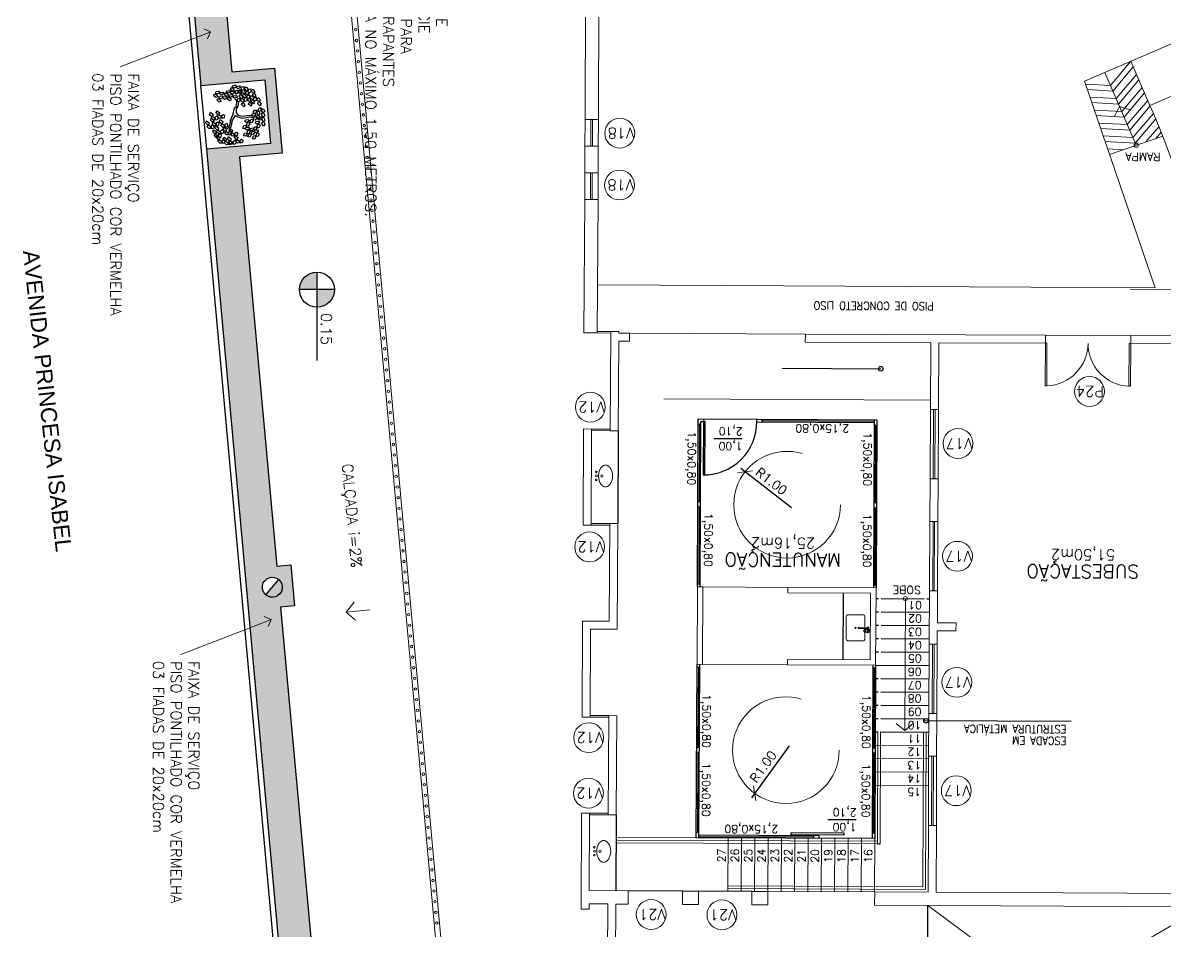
# Model space of a CAD drawing. Extents: x -1057 to 3416, y -340 to 4111.
# Drawn here: x 377.42 to 398.83, y 154.97 to 171.99 of the extents above; entities that cross this region are included whole.
import ezdxf
from ezdxf.enums import TextEntityAlignment as Align

# ---------------------------------------------------------------- set-up
doc = ezdxf.new("R2010")
doc.units = 0
doc.header["$LTSCALE"] = 50
for name, pattern in [('CONTINU', [0]), ('DASHDOT', [1, 0.5, -0.25, 0, -0.25]), ('DGN Style 1', [0.003115, 5.18318e-06, -0.00311]), ('HIDDEN', [9.525, 6.35, -3.175])]:
    doc.linetypes.add(name, pattern=pattern)
doc.layers.add('0.1', color=8, linetype='Continuous', lineweight=13)
doc.layers.add('Margem A3', color=8, linetype='DGN Style 1', lineweight=0)
for name, color, linetype in [('HAC', 1, 'Continuous'), ('medir projeto', 6, 'Continuous'), ('OK', 96, 'Continuous'), ('Poste de cimento', 7, 'Continuous')]:
    doc.layers.add(name, color=color, linetype=linetype)
doc.styles.add('60x100', font='romans.shx', dxfattribs={"height": 0.2})
doc.styles.add('80X50', font='romans.shx')
doc.styles.add('ROBERTO', font='swissek.ttf')
doc.styles.add('ROMANS', font='romans')
doc.styles.get("Standard").update_dxf_attribs({"font": 'romans.shx'})
doc.dimstyles.new('Fares Eng - 50', dxfattribs={"dimscale": 2, "dimtxt": 0.085, "dimasz": 0.1, "dimexe": 0.05, "dimexo": 0.05, "dimgap": 0.04, "dimtad": 1, "dimzin": 4, "dimdsep": 46, "dimtxsty": 'ROMANS', "dimblk1": 'OBLIQUE', "dimblk2": 'OBLIQUE', "dimsah": 1, "dimcen": 0.05, "dimdle": 0.05, "dimclrd": 7, "dimclre": 7, "dimclrt": 7, "dimaunit": 1, "dimadec": 0, "dimazin": 0, "dimtfac": 1, "dimtix": 1, "dimtmove": 2, "dimatfit": 0, "dimldrblk": 'OPEN90', "dimfxl": 1, "dimtolj": 1, "dimtzin": 0, "dimarcsym": 0})

# ---------------------------------------------------------------- blocks, each defined once
blk = doc.blocks.new('ÁREA')
for p in [(0.00005, 0.00376), (0, 0)]:
    blk.add_attdef('COMPARTIMENTO', text='', height=0.0025).set_placement(p, align=Align.CENTER)
at = {"color": 1}
for p in [(-0.00005, -0.00376), (-0.0001, -0.00752)]:
    blk.add_attdef('ÁREA', text='', height=0.002, dxfattribs=at).set_placement(p, align=Align.CENTER)
blk = doc.blocks.new('PIA')
for p, q in [((0, 0.245), (0.044, 0.245)), ((0.01, 0.23), (0.01, 0.06)), ((0.01, 0.215), (0.031, 0.215)), ((0.03, 0.175), (0.01, 0.175))]:
    blk.add_line(p, q)
blk.add_lwpolyline([(-0.01, 0.23), (-0.01, 0.06)])
for points in [[(0.08, 0.173), (0.08, 0.21, 0.133256), (0.078, 0.217, 0.106756), (0.073, 0.223, 0.082828), (0.065, 0.227, 0.071352), (0.055, 0.228, 0.071352), (0.045, 0.227, 0.082828), (0.037, 0.223, 0.106756), (0.032, 0.217, 0.133256), (0.03, 0.21), (0.03, 0.173)], [(-0.01, 0.175), (-0.205, 0.175, 0.414214), (-0.245, 0.135), (-0.245, -0.135, 0.414214), (-0.205, -0.175), (0.205, -0.175, 0.414214), (0.245, -0.135), (0.245, 0.135, 0.414214), (0.205, 0.175), (0.08, 0.175)]]:
    blk.add_lwpolyline(points, format="xyb")
at = {"color": 8}
for points in [[(0.046, 0.245, 0.263265), (0.037, 0.23), (0.037, 0.223)], [(0.073, 0.223), (0.073, 0.23, 0.546464), (0.048, 0.246, 0.546464)]]:
    blk.add_lwpolyline(points, format="xyb", dxfattribs=at)
blk.add_lwpolyline([(0.03, 0.173, 0.133256), (0.032, 0.166, 0.106756), (0.037, 0.16, 0.082828), (0.045, 0.157, 0.071352), (0.055, 0.155, 0.071352), (0.065, 0.157, 0.082828), (0.073, 0.16, 0.106756), (0.078, 0.166, 0.133256), (0.08, 0.173, 0.133256), (0.078, 0.179, 0.106756), (0.073, 0.185, 0.082828), (0.065, 0.189, 0.071352), (0.055, 0.19, 0.071352), (0.045, 0.189, 0.082828), (0.037, 0.185, 0.106756), (0.032, 0.179, 0.133256)], format="xyb", close=True)
blk.add_lwpolyline([(0.062, 0.165, 0.133256), (0.062, 0.167, 0.106756), (0.06, 0.169, 0.082828), (0.058, 0.17, 0.071352), (0.055, 0.171, 0.071352), (0.052, 0.17, 0.082828), (0.05, 0.169, 0.106756), (0.048, 0.167, 0.133256), (0.047, 0.165, 0.133256), (0.048, 0.163, 0.106756), (0.05, 0.162, 0.082828), (0.052, 0.16, 0.071352), (0.055, 0.16, 0.071352), (0.058, 0.16, 0.082828), (0.06, 0.162, 0.106756), (0.062, 0.163, 0.133256)], format="xyb", close=True, dxfattribs=at)
blk.add_circle((0, 0), 0.01)
for centre, radius, start, end in [((0, 0.23), 0.015, 311.8103, 228.1897), ((0, 0.23), 0.01, 0.0002, 180.0002), ((0.044, 0.255), 0.01, 270, 294.62), ((0, 0.06), 0.01, 180.0001, 0.0001)]:
    blk.add_arc(centre, radius, start, end)
for centre, radius, start, end in [((0.055, 0.23), 0.035, 315.5847, 154.6231), ((0.055, 0.23), 0.035, 205.3769, 224.4153), ((0, 0.06), 0.0125, 143.1301, 36.8699)]:
    blk.add_arc(centre, radius, start, end, dxfattribs=at)
blk = doc.blocks.new('_OBLIQUE')
at = {"color": 0, "linetype": 'ByBlock'}
blk.add_line((-0.5, -0.5), (0.5, 0.5), dxfattribs=at)
blk = doc.blocks.new('*D36')
at = {"layer": '0.1', "color": 7, "linetype": 'CONTINU', "lineweight": -2, "transparency": 16777216}
blk.add_line((391.779, 158.441), (391.077, 157.467), dxfattribs=at)
at = {"layer": 'DEFPOINTS', "color": 0, "linetype": 'CONTINU', "lineweight": -2, "transparency": 16777216}
for p in [(391.72, 158.359), (391.135, 157.548)]:
    blk.add_point(p, dxfattribs=at)
at = {"layer": '0.1', "color": 7, "linetype": 'CONTINU', "lineweight": -2, "transparency": 16777216, "xscale": 0.2, "yscale": 0.2, "zscale": 0.2, "rotation": 234.2007262047552}
blk.add_blockref('_OBLIQUE', (391.135, 157.548), dxfattribs=at)
at = {"layer": '0.1', "color": 7, "linetype": 'CONTINU', "lineweight": -2, "transparency": 16777216, "insert": (391.294, 158.05), "char_height": 0.17, "attachment_point": 5, "rotation": 54.2007, "style": 'ROMANS'}
blk.add_mtext('\\A1;R1.00', dxfattribs=at)
blk = doc.blocks.new('_Open90')
at = {"color": 0, "linetype": 'ByBlock', "lineweight": -2}
for p, q in [((0, 0), (-1, 0)), ((-0.5, 0.5), (0, 0)), ((0, 0), (-0.5, -0.5))]:
    blk.add_line(p, q, dxfattribs=at)
blk = doc.blocks.new('*D37')
at = {"layer": '0.1', "color": 7, "linetype": 'CONTINU', "lineweight": -2, "transparency": 16777216}
blk.add_line((391.822, 162.898), (390.875, 163.635), dxfattribs=at)
at = {"layer": 'DEFPOINTS', "color": 0, "linetype": 'CONTINU', "lineweight": -2, "transparency": 16777216}
for p in [(390.954, 163.573), (391.743, 162.959)]:
    blk.add_point(p, dxfattribs=at)
at = {"layer": '0.1', "color": 7, "linetype": 'CONTINU', "lineweight": -2, "transparency": 16777216, "xscale": 0.2, "yscale": 0.2, "zscale": 0.2, "rotation": 142.1207779797797}
blk.add_blockref('_OBLIQUE', (390.954, 163.573), dxfattribs=at)
at = {"layer": '0.1', "color": 7, "linetype": 'CONTINU', "lineweight": -2, "transparency": 16777216, "insert": (391.45, 163.397), "char_height": 0.17, "attachment_point": 5, "rotation": 322.1208, "style": 'ROMANS'}
blk.add_mtext('\\A1;R1.00', dxfattribs=at)
blk = doc.blocks.new('A$C550ee5b3')
at = {"layer": 'Poste de cimento'}
h = blk.add_hatch(color=256, dxfattribs=at)
h.dxf.hatch_style = 1
h.paths.add_polyline_path([(0.043, 0.309), (0.017, 0.267), (0.002, 0.22), (0, 0.172), (0.009, 0.124), (0.031, 0.081), (0.063, 0.043), (0.106, 0.017), (0.152, 0.002), (0.201, 0), (0.248, 0.009), (0.292, 0.031), (0.329, 0.063)])
for p, q in [((0, 0.172), (0.002, 0.22)), ((0.002, 0.22), (0.017, 0.267)), ((0.017, 0.267), (0.043, 0.309)), ((0.043, 0.309), (0.081, 0.341)), ((0.043, 0.309), (0.329, 0.063)), ((0.081, 0.341), (0.124, 0.363)), ((0.124, 0.363), (0.172, 0.372)), ((0.172, 0.372), (0.22, 0.371)), ((0.22, 0.371), (0.267, 0.356)), ((0.267, 0.356), (0.309, 0.329)), ((0.309, 0.329), (0.341, 0.292)), ((0.341, 0.292), (0.363, 0.248)), ((0.363, 0.248), (0.372, 0.201)), ((0.009, 0.124), (0, 0.172)), ((0.031, 0.081), (0.009, 0.124)), ((0.063, 0.043), (0.031, 0.081)), ((0.106, 0.017), (0.063, 0.043)), ((0.152, 0.002), (0.106, 0.017)), ((0.201, 0), (0.152, 0.002)), ((0.248, 0.009), (0.201, 0)), ((0.292, 0.031), (0.248, 0.009)), ((0.329, 0.063), (0.292, 0.031)), ((0.356, 0.106), (0.329, 0.063)), ((0.371, 0.152), (0.356, 0.106)), ((0.372, 0.201), (0.371, 0.152))]:
    blk.add_line(p, q, dxfattribs=at)
blk = doc.blocks.new('L', base_point=(1.368, 0.591))
at = {"color": 3, "lineweight": -2}
for p, q in [((1.275, 0.567), (1.306, 0.592)), ((1.288, 0.517), (1.275, 0.567)), ((1.281, 0.65), (1.312, 0.675)), ((1.294, 0.6), (1.281, 0.65)), ((1.317, 0.508), (1.288, 0.517)), ((1.322, 0.591), (1.294, 0.6)), ((1.306, 0.592), (1.336, 0.538)), ((1.312, 0.675), (1.342, 0.621)), ((1.336, 0.538), (1.317, 0.508)), ((1.342, 0.621), (1.322, 0.591)), ((1.337, 0.489), (1.356, 0.548)), ((1.376, 0.484), (1.337, 0.489)), ((1.356, 0.548), (1.391, 0.554)), ((1.404, 0.527), (1.376, 0.484)), ((1.391, 0.554), (1.404, 0.527))]:
    blk.add_line(p, q, dxfattribs=at)
blk = doc.blocks.new('Árvore-13')
at = {"color": 3}
for p, q in [((0.484, 0.659), (0.572, 0.715)), ((0.572, 0.715), (0.607, 0.819)), ((0.633, 0.668), (0.782, 0.715)), ((-0.795, 0.302), (-0.961, 0.415)), ((-0.795, 0.406), (-0.953, 0.499)), ((-0.357, 0.349), (-0.795, 0.406)), ((-0.366, 0.227), (-0.795, 0.302)), ((-0.129, 0.105), (-0.366, 0.227)), ((-0.068, 0.19), (-0.357, 0.349)), ((-0.068, -0.036), (-0.129, 0.105)), ((0.029, 0.068), (-0.068, 0.19)), ((0.029, 0.068), (0.318, 0.331)), ((0.116, -0.055), (0.283, 0.133)), ((0.283, 0.133), (0.423, 0.284)), ((0.318, 0.331), (0.405, 0.537)), ((0.405, 0.537), (0.484, 0.659)), ((0.423, 0.284), (0.502, 0.509)), ((0.502, 0.509), (0.633, 0.668)), ((-0.296, -0.392), (-0.418, -0.693)), ((-0.199, -0.449), (-0.313, -0.74)), ((-0.147, -0.299), (-0.296, -0.392)), ((-0.05, -0.383), (-0.199, -0.449)), ((-0.068, -0.036), (-0.147, -0.299)), ((0.116, -0.055), (-0.05, -0.383)), ((-0.313, -0.74), (-0.243, -0.89))]:
    blk.add_line(p, q, dxfattribs=at)
at = {"color": 3, "xscale": 3.048, "yscale": 3.048, "zscale": 3.048}
for p, rotation in [((-0.716, 1.448), 295.0165150851705), ((-0.488, 1.26), 295.0165150851705), ((-0.252, 1.138), 295.0165150851705), ((0.169, 1.448), 190.1248425347958), ((0.581, 1.401), 190.1248425347958), ((0.852, 1.344), 190.1248425347958), ((1.211, 1.147), 190.1248425347958), ((-1.303, 0.884), 347.8021081598379), ((-1.128, 0.415), 347.8021081598379), ((-0.926, 0.959), 295.0165150851705), ((-0.848, 0.462), 295.0165150851705), ((-0.348, 0.687), 295.0165150851705), ((0.353, 0.95), 190.1248425347958), ((0.677, 0.781), 190.1248425347958), ((1.124, 0.565), 190.1248425347958), ((1.317, 0.753), 190.1248425347958), ((-1.443, 0.368), 347.8021081598379), ((0.765, 0.274), 190.1248425347958), ((0.8, -0.299), 190.1248425347958), ((1.203, -0.317), 190.1248425347958), ((1.246, 0.039), 190.1248425347958), ((1.579, 0.114), 190.1248425347958), ((-0.453, -1.397), 66.16076666471405), ((-0.103, -0.899), 66.16076666471405), ((-0.015, -1.19), 66.16076666471405), ((0.502, -1.003), 66.16076666471405), ((0.616, -1.322), 66.16076666471405)]:
    blk.add_blockref('L', p, dxfattribs=dict(at, rotation=rotation))
for p in [(-1.391, -0.308), (-1.233, -0.881), (-1.049, -0.533), (-0.848, -0.449), (-0.445, -0.543), (-0.874, -1.134), (-0.672, -1.021), (-0.453, -1.04)]:
    blk.add_blockref('L', p, dxfattribs=at)

msp = doc.modelspace()

# ---------------------------------------------------------------- hatches: boundary and pattern name
at = {"layer": '0.1', "linetype": 'CONTINU', "lineweight": -2}
h = msp.add_hatch(color=7, dxfattribs=at)
h.dxf.hatch_style = 1
h.paths.add_polyline_path([(382.928, 166.661, 0.414214), (383.257, 166.99), (382.928, 166.99)])
h.paths.add_polyline_path([(382.928, 166.99), (382.928, 167.318, 0.414214), (382.599, 166.99)])
at = {"layer": 'HAC'}
h = msp.add_hatch(dxfattribs=at)
h.set_pattern_fill('HEX', color=256, scale=0.01, angle=90.06446, style=0)
h.paths.add_polyline_path([(380.655, 178.538), (381.452, 178.611), (381.307, 180.204), (380.51, 180.132), (380.345, 181.946), (379.762, 181.728), (379.931, 179.878), (380.512, 179.931), (380.524, 179.959), (380.573, 179.965), (380.59, 179.938), (380.6, 179.939), (380.602, 179.943), (380.651, 179.95), (380.654, 179.944), (381.126, 179.987), (381.235, 178.792), (380.04, 178.683), (380.54, 173.19), (380.668, 173.204), (380.667, 173.225), (380.677, 173.273), (380.699, 173.317), (380.733, 173.353), (380.775, 173.38), (380.821, 173.393), (380.869, 173.396), (380.917, 173.386), (380.962, 173.364), (380.998, 173.33), (381.024, 173.288), (381.038, 173.242), (381.041, 173.194), (381.03, 173.146), (381.008, 173.101), (380.974, 173.065), (380.933, 173.039), (380.886, 173.025), (380.838, 173.022), (380.79, 173.033), (380.746, 173.055), (380.71, 173.089), (380.671, 173.149), (380.544, 173.14), (380.593, 172.598), (380.756, 170.816), (381.951, 170.924), (382.06, 169.729), (382.078, 169.53), (382.277, 169.548), (382.132, 171.142), (381.335, 171.069), (381.173, 172.85), (381.372, 172.868), (381.302, 173.638), (381.103, 173.62)])
h = msp.add_hatch(dxfattribs=at)
h.set_pattern_fill('HEX', color=256, scale=0.01, angle=90.06446, style=0)
h.paths.add_polyline_path([(381.48, 169.476), (382.078, 169.53), (382.06, 169.729), (380.864, 169.621), (381.662, 160.857), (382.245, 154.453), (383.44, 154.562), (383.549, 153.367), (382.354, 153.258), (382.601, 150.536), (383.076, 147.013), (383.39, 147.059), (383.388, 147.08), (383.396, 147.128), (383.417, 147.174), (383.449, 147.211), (383.49, 147.239), (383.536, 147.254), (383.584, 147.259), (383.632, 147.251), (383.651, 147.242), (383.198, 150.604), (382.969, 153.113), (383.766, 153.186), (383.621, 154.779), (382.824, 154.707), (382.248, 161.038), (382.509, 161.062), (382.439, 161.832), (382.178, 161.809)])
h.paths.add_polyline_path([(382.078, 161.599), (382.126, 161.597), (382.173, 161.582), (382.215, 161.556), (382.247, 161.518), (382.269, 161.474), (382.278, 161.427), (382.277, 161.379), (382.262, 161.332), (382.235, 161.29), (382.198, 161.257), (382.154, 161.235), (382.107, 161.226), (382.058, 161.228), (382.012, 161.243), (381.969, 161.269), (381.937, 161.307), (381.915, 161.35), (381.906, 161.398), (381.907, 161.446), (381.923, 161.493), (381.949, 161.535), (381.986, 161.567), (382.03, 161.59)], flags=16)

# ---------------------------------------------------------------- linework, layer by layer
at = {"layer": '0.1', "color": 8}
for p, q in [((381.614, 193.701), (386.056, 144.904)), ((381.717, 193.679), (386.154, 144.935)), ((401.108, 172.528), (397.319, 170.894)), ((398.644, 167.025), (397.319, 170.894)), ((397.973, 170.423), (397.882, 170.237)), ((398.287, 169.696), (397.973, 170.423)), ((397.973, 170.423), (398.171, 170.361)), ((387.953, 169.678), (387.955, 170.178)), ((388.063, 169.678), (388.065, 170.178)), ((388.095, 170.177), (388.093, 169.677)), ((388.205, 170.177), (388.203, 169.677)), ((387.948, 168.678), (387.95, 169.178)), ((388.058, 168.678), (388.06, 169.178)), ((388.09, 169.177), (388.088, 168.677)), ((388.2, 169.177), (388.198, 168.677)), ((398.644, 167.025), (388.19, 167.077)), ((388.185, 166.207), (388.435, 166.206)), ((388.435, 166.176), (388.185, 166.177)), ((392.085, 166.158), (388.785, 166.174)), ((396.585, 166.136), (398.185, 166.128)), ((394.428, 164.746), (394.422, 163.446)), ((394.488, 164.746), (394.482, 163.446)), ((394.512, 163.446), (394.518, 164.746)), ((394.572, 163.445), (394.578, 164.745)), ((388.076, 164.377), (388.426, 164.376)), ((388.426, 164.346), (388.076, 164.347)), ((388.068, 162.608), (388.418, 162.606)), ((388.418, 162.576), (388.068, 162.578)), ((394.418, 162.646), (394.412, 161.346)), ((394.478, 162.646), (394.472, 161.346)), ((394.502, 161.346), (394.508, 162.646)), ((394.562, 161.345), (394.568, 162.645)), ((393.959, 161.198), (393.947, 158.725)), ((394.407, 160.346), (394.4, 159.046)), ((394.467, 160.346), (394.46, 159.046)), ((394.49, 159.046), (394.497, 160.346)), ((394.55, 159.046), (394.557, 160.345)), ((388.05, 159.008), (388.4, 159.006)), ((388.4, 158.976), (388.05, 158.978)), ((393.947, 158.725), (393.79, 158.86)), ((393.947, 158.725), (394.105, 158.859)), ((394.396, 158.246), (394.39, 156.946)), ((394.456, 158.246), (394.45, 156.946)), ((394.48, 156.946), (394.486, 158.246)), ((394.54, 156.946), (394.546, 158.246)), ((387.891, 157.178), (388.391, 157.176)), ((388.391, 157.146), (388.041, 157.148)), ((391.384, 155.711), (393.384, 155.701))]:
    msp.add_line(p, q, dxfattribs=at)
at = {"layer": '0.1', "color": 7}
for p, q in [((387.972, 173.678), (387.955, 170.178)), ((388.216, 172.427), (388.205, 170.177)), ((399.968, 171.056), (398.544, 170.442)), ((387.955, 170.178), (388.205, 170.177)), ((387.953, 169.678), (387.95, 169.178)), ((387.953, 169.678), (388.203, 169.677)), ((388.203, 169.677), (388.2, 169.177)), ((387.95, 169.178), (388.2, 169.177)), ((387.948, 168.678), (387.935, 166.178)), ((387.948, 168.678), (388.198, 168.677)), ((388.198, 168.677), (388.185, 166.177)), ((387.935, 166.178), (388.185, 166.177)), ((388.435, 166.206), (388.426, 164.346)), ((388.435, 166.206), (388.585, 166.205)), ((388.585, 166.205), (388.585, 166.175)), ((388.585, 166.175), (388.785, 166.174)), ((388.785, 166.024), (388.785, 166.174)), ((388.585, 166.025), (388.576, 164.345)), ((388.585, 166.025), (388.785, 166.024)), ((392.085, 166.158), (392.084, 166.008)), ((392.084, 166.008), (394.434, 165.996)), ((392.085, 166.158), (396.585, 166.136)), ((394.428, 164.746), (394.434, 165.996)), ((394.578, 164.745), (394.584, 165.995)), ((394.584, 165.995), (396.584, 165.986)), ((396.584, 165.986), (396.585, 166.136)), ((398.184, 165.978), (398.185, 166.128)), ((398.184, 165.978), (399.584, 165.971)), ((398.185, 166.128), (399.585, 166.121)), ((394.428, 164.746), (394.578, 164.745)), ((387.926, 164.378), (387.918, 162.578)), ((387.926, 164.378), (388.076, 164.377)), ((388.076, 164.377), (388.068, 162.578)), ((388.426, 164.346), (388.576, 164.345)), ((394.418, 162.646), (394.422, 163.446)), ((394.422, 163.446), (394.572, 163.445)), ((394.568, 162.645), (394.572, 163.445)), ((387.918, 162.578), (388.068, 162.578)), ((388.418, 162.606), (388.409, 160.776)), ((388.418, 162.606), (388.568, 162.605)), ((388.568, 162.605), (388.558, 160.625)), ((394.568, 162.645), (394.418, 162.646)), ((390.055, 159.968), (390.062, 161.418)), ((390.162, 161.417), (390.062, 161.418)), ((390.155, 159.967), (390.162, 161.417)), ((391.759, 161.409), (391.758, 161.309)), ((391.758, 161.309), (393.308, 161.302)), ((391.759, 161.409), (393.409, 161.401)), ((393.308, 161.302), (393.302, 160.052)), ((393.409, 161.401), (393.401, 159.951)), ((394.407, 160.346), (394.412, 161.346)), ((394.412, 161.346), (394.562, 161.345)), ((394.559, 160.745), (394.562, 161.345)), ((383.474, 160.947), (383.624, 161.13)), ((383.923, 160.988), (383.474, 160.947)), ((383.474, 160.947), (383.654, 160.795)), ((387.909, 160.778), (387.9, 158.978)), ((387.909, 160.778), (388.409, 160.776)), ((388.058, 160.628), (388.05, 158.978)), ((388.058, 160.628), (388.558, 160.625)), ((394.559, 160.745), (394.909, 160.744)), ((394.909, 160.744), (394.908, 160.594)), ((394.557, 160.345), (394.558, 160.595)), ((394.558, 160.595), (394.908, 160.594)), ((394.557, 160.345), (394.407, 160.346)), ((390.155, 159.967), (390.055, 159.968)), ((391.752, 160.059), (391.751, 159.959)), ((391.751, 159.959), (393.401, 159.951)), ((391.752, 160.059), (393.302, 160.052)), ((387.9, 158.978), (388.05, 158.978)), ((388.4, 159.006), (388.391, 157.146)), ((388.4, 159.006), (388.55, 159.005)), ((388.55, 159.005), (388.541, 157.145)), ((394.396, 158.246), (394.4, 159.046)), ((394.4, 159.046), (394.55, 159.046)), ((394.546, 158.246), (394.55, 159.046)), ((394.546, 158.246), (394.396, 158.246)), ((387.891, 157.178), (387.882, 155.378)), ((388.041, 157.178), (388.034, 155.728)), ((388.391, 157.146), (388.541, 157.145)), ((394.384, 155.696), (394.39, 156.946)), ((394.39, 156.946), (394.54, 156.946)), ((394.534, 155.696), (394.54, 156.946)), ((388.761, 155.724), (388.034, 155.728)), ((388.76, 155.474), (388.761, 155.724)), ((391.082, 155.463), (391.084, 155.713)), ((391.084, 155.713), (391.384, 155.711)), ((391.382, 155.461), (391.384, 155.711)), ((393.384, 155.701), (393.382, 155.451)), ((394.384, 155.696), (393.384, 155.701)), ((399.534, 155.671), (394.534, 155.696)), ((388.033, 155.478), (388.032, 155.378)), ((388.383, 155.476), (388.033, 155.478)), ((388.383, 155.476), (388.373, 153.546)), ((388.533, 155.475), (388.523, 153.545)), ((388.76, 155.474), (388.533, 155.475)), ((391.082, 155.463), (391.382, 155.461)), ((387.882, 155.378), (388.032, 155.378)), ((399.532, 155.421), (393.382, 155.451))]:
    msp.add_line(p, q, dxfattribs=at)
at = {"layer": '0.1', "color": 8, "linetype": 'CONTINU'}
for p, q in [((398.187, 171.269), (397.805, 170.814)), ((398.232, 171.166), (397.849, 170.711)), ((398.544, 170.442), (398.187, 171.269)), ((398.287, 169.696), (397.699, 171.058)), ((398.293, 171.024), (397.91, 170.57)), ((398.337, 170.922), (397.954, 170.467)), ((397.338, 170.84), (397.805, 170.814)), ((397.373, 170.738), (397.849, 170.711)), ((398.398, 170.78), (398.015, 170.326)), ((398.442, 170.678), (398.059, 170.223)), ((397.421, 170.598), (397.91, 170.57)), ((397.456, 170.496), (397.954, 170.467)), ((398.503, 170.536), (398.12, 170.082)), ((397.504, 170.355), (398.015, 170.326)), ((397.539, 170.253), (398.059, 170.223)), ((398.547, 170.434), (398.165, 169.979)), ((398.608, 170.292), (398.226, 169.838)), ((397.587, 170.112), (398.12, 170.082)), ((398.653, 170.19), (398.27, 169.735)), ((398.714, 170.048), (398.47, 169.759)), ((397.622, 170.01), (398.165, 169.979)), ((397.67, 169.869), (398.226, 169.838)), ((398.785, 169.867), (397.788, 169.525)), ((398.758, 169.945), (398.654, 169.822)), ((397.705, 169.767), (398.27, 169.735)), ((397.753, 169.626), (398.037, 169.61)), ((398.175, 166.999), (398.98, 166.995))]:
    msp.add_line(p, q, dxfattribs=at)
at = {"layer": '0.1', "color": 7, "linetype": 'CONTINU', "lineweight": -2}
for p, q in [((382.928, 167.318), (382.928, 166.661)), ((382.928, 167.318), (382.928, 165.664)), ((383.257, 166.99), (382.599, 166.99))]:
    msp.add_line(p, q, dxfattribs=at)
at = {"layer": '0.1', "color": 8, "linetype": 'CONTINU', "lineweight": -2}
for p, q in [((391.653, 165.516), (393.5, 165.507)), ((390.062, 161.418), (390.077, 164.568)), ((390.077, 164.568), (393.424, 164.551)), ((390.077, 164.468), (390.127, 164.467)), ((390.102, 164.468), (390.095, 163.018)), ((390.112, 161.417), (390.127, 164.517)), ((390.127, 164.517), (390.207, 164.517)), ((391.177, 164.512), (391.177, 164.562)), ((391.177, 164.512), (393.374, 164.501)), ((391.277, 164.512), (391.277, 164.562)), ((391.277, 164.537), (393.374, 164.526)), ((393.374, 164.551), (393.359, 161.401)), ((393.424, 164.551), (393.409, 161.401)), ((388.576, 164.345), (388.568, 162.605)), ((393.374, 164.451), (393.424, 164.451)), ((393.399, 164.451), (393.391, 163.001)), ((390.902, 164.191), (390.367, 164.193)), ((390.07, 163.018), (390.12, 163.017)), ((393.366, 163.001), (393.416, 163.001)), ((390.069, 162.918), (390.119, 162.917)), ((390.094, 162.918), (390.087, 161.468)), ((393.366, 162.901), (393.416, 162.901)), ((393.391, 162.901), (393.384, 161.451)), ((390.112, 161.467), (390.062, 161.468)), ((392.792, 161.304), (392.786, 160.054)), ((393.359, 161.451), (393.409, 161.451)), ((393.408, 161.201), (393.458, 161.201)), ((393.508, 161.201), (394.311, 161.197)), ((394.361, 161.196), (394.411, 161.196)), ((393.406, 160.951), (393.456, 160.951)), ((393.506, 160.951), (394.41, 160.946)), ((393.405, 160.701), (393.455, 160.701)), ((393.505, 160.701), (394.408, 160.696)), ((393.404, 160.451), (393.454, 160.451)), ((393.504, 160.451), (394.407, 160.446)), ((393.403, 160.201), (393.453, 160.201)), ((393.503, 160.201), (394.406, 160.196)), ((390.039, 156.718), (390.055, 159.968)), ((390.089, 156.717), (390.105, 159.967)), ((390.054, 159.918), (390.104, 159.917)), ((390.079, 159.918), (390.072, 158.418)), ((393.351, 159.951), (393.335, 156.701)), ((393.351, 159.901), (393.401, 159.901)), ((393.376, 159.901), (393.369, 158.401)), ((393.401, 159.951), (393.385, 156.701)), ((393.401, 159.951), (394.405, 159.946)), ((393.4, 159.701), (393.45, 159.701)), ((393.5, 159.701), (394.403, 159.696)), ((393.399, 159.451), (393.449, 159.451)), ((393.499, 159.451), (394.402, 159.446)), ((393.398, 159.201), (393.448, 159.201)), ((393.498, 159.201), (394.401, 159.196)), ((393.397, 158.951), (393.447, 158.951)), ((393.497, 158.951), (394.4, 158.946)), ((397.07, 158.895), (394.308, 158.909)), ((393.395, 158.701), (393.445, 158.701)), ((393.495, 158.701), (394.398, 158.696)), ((390.047, 158.418), (390.097, 158.417)), ((390.097, 158.317), (390.047, 158.318)), ((390.072, 158.318), (390.064, 156.818)), ((393.393, 158.301), (393.343, 158.301)), ((393.344, 158.401), (393.394, 158.401)), ((393.368, 158.301), (393.361, 156.801)), ((388.541, 157.145), (388.534, 155.725)), ((393.039, 157.05), (392.504, 157.053)), ((390.089, 156.817), (390.039, 156.818)), ((392.336, 156.756), (390.089, 156.767)), ((392.236, 156.757), (392.235, 156.707)), ((392.336, 156.756), (392.335, 156.706)), ((393.386, 156.801), (393.336, 156.801)), ((393.385, 156.701), (390.039, 156.718)), ((390.089, 156.742), (392.236, 156.732)), ((393.435, 156.601), (393.485, 156.601)), ((389.784, 155.719), (388.761, 155.724)), ((391.084, 155.713), (390.084, 155.717)), ((394.369, 152.696), (394.382, 155.446))]:
    msp.add_line(p, q, dxfattribs=at)
at = {"layer": '0.1', "color": 8, "linetype": 'DASHDOT', "ltscale": 0.2}
for p, q in [((394.429, 164.921), (388.579, 164.95)), ((391.759, 161.409), (390.162, 161.417)), ((390.155, 159.967), (391.751, 159.959)), ((393.435, 156.601), (393.445, 158.701)), ((393.485, 156.601), (393.495, 158.701)), ((394.284, 155.797), (394.298, 158.697)), ((394.334, 155.747), (394.348, 158.697)), ((393.394, 158.451), (394.397, 158.446)), ((393.393, 158.201), (394.396, 158.196)), ((393.392, 157.951), (394.395, 157.946)), ((393.39, 157.701), (394.394, 157.696)), ((388.538, 156.675), (393.435, 156.651)), ((388.538, 156.625), (393.435, 156.601)), ((390.039, 156.718), (388.539, 156.725)), ((390.635, 156.715), (390.631, 155.715)), ((390.885, 156.714), (390.881, 155.714)), ((391.135, 156.712), (391.131, 155.712)), ((391.385, 156.711), (391.381, 155.711)), ((391.635, 156.71), (391.631, 155.71)), ((391.885, 156.709), (391.881, 155.709)), ((392.135, 156.707), (392.131, 155.707)), ((392.385, 156.706), (392.381, 155.706)), ((392.635, 156.705), (392.631, 155.705)), ((392.885, 156.704), (392.881, 155.704)), ((393.135, 156.702), (393.13, 155.702)), ((393.385, 156.701), (393.38, 155.701)), ((390.631, 155.815), (394.284, 155.797)), ((390.631, 155.765), (394.334, 155.747))]:
    msp.add_line(p, q, dxfattribs=at)
at = {"layer": '0.1', "color": 8, "linetype": 'DASHDOT', "ltscale": 0.3}
for p, q in [((394.382, 155.446), (399.514, 151.651)), ((394.473, 152.446), (399.532, 155.421))]:
    msp.add_line(p, q, dxfattribs=at)
at = {"layer": '0.1', "color": 7}
for points in [[(380.749, 171.748), (379.241, 171.167)], [(381.884, 160.734), (380.375, 160.153)]]:
    msp.add_lwpolyline(points, dxfattribs=at)
at = {"layer": '0.1', "color": 8}
for points in [[(396.584, 165.986), (396.614, 165.985), (396.61, 165.185), (396.58, 165.186)], [(398.184, 165.978), (398.154, 165.978), (398.15, 165.178), (398.18, 165.178)]]:
    msp.add_lwpolyline(points, close=True, dxfattribs=at)
at = {"layer": '0.1', "color": 8, "linetype": 'CONTINU', "lineweight": -2}
msp.add_lwpolyline([(390.177, 164.567), (390.172, 163.517), (390.202, 163.517), (390.207, 164.517)], dxfattribs=at)
at = {"layer": '0.1', "color": 8}
for points in [[(388.378, 163.303, 0.106633), (388.425, 163.345, 0.083482), (388.457, 163.409, 0.145222), (388.458, 163.583, 0.083482), (388.427, 163.648, 0.106633), (388.38, 163.69, 0.268318), (388.3, 163.691, 0.106633), (388.253, 163.649, 0.083482), (388.221, 163.584, 0.145222), (388.22, 163.41, 0.083482), (388.252, 163.346, 0.106633), (388.298, 163.303, 0.268318), (388.378, 163.303)], [(388.344, 156.267, 0.106633), (388.39, 156.309, 0.083482), (388.422, 156.374, 0.145222), (388.423, 156.548, 0.083482), (388.392, 156.612, 0.106633), (388.345, 156.655, 0.268318), (388.265, 156.655, 0.106633), (388.218, 156.613, 0.083482), (388.187, 156.549, 0.145222), (388.186, 156.375, 0.083482), (388.217, 156.31, 0.106633), (388.263, 156.268, 0.268318), (388.344, 156.267)]]:
    msp.add_lwpolyline(points, format="xyb", dxfattribs=at)
at = {"layer": '0.1', "color": 8, "linetype": 'CONTINU', "lineweight": -2}
msp.add_lwpolyline([(392.813, 156.805), (391.813, 156.809), (391.813, 156.779), (392.813, 156.775)], close=True, dxfattribs=at)
at = {"layer": '0.1', "color": 7}
msp.add_lwpolyline([(390.082, 155.467), (389.782, 155.469), (389.784, 155.719), (390.084, 155.717)], close=True, dxfattribs=at)
at = {"layer": '0.1', "color": 8}
for centre, radius in [((383.653, 171.859), 0.0225), ((383.671, 171.659), 0.0225), ((383.689, 171.46), 0.0225), ((383.707, 171.261), 0.0225), ((383.725, 171.062), 0.0225), ((383.743, 170.862), 0.0225), ((383.761, 170.663), 0.0225), ((383.78, 170.464), 0.0225), ((383.798, 170.265), 0.0225), ((383.816, 170.065), 0.0225), ((388.605, 169.921), 0.28), ((383.834, 169.866), 0.0225), ((383.852, 169.667), 0.0225), ((398.287, 169.696), 0.0387), ((383.87, 169.467), 0.0225), ((383.888, 169.268), 0.0225), ((388.6, 168.95), 0.28), ((383.907, 169.069), 0.0225), ((383.925, 168.87), 0.0225), ((383.943, 168.67), 0.0225), ((383.961, 168.471), 0.0225), ((383.979, 168.272), 0.0225), ((383.997, 168.072), 0.0225), ((384.015, 167.873), 0.0225), ((384.034, 167.674), 0.0225), ((384.052, 167.475), 0.0225), ((384.07, 167.275), 0.0225), ((384.088, 167.076), 0.0225), ((384.106, 166.877), 0.0225), ((384.124, 166.678), 0.0225), ((384.142, 166.478), 0.0225), ((384.161, 166.279), 0.0225), ((384.179, 166.08), 0.0225), ((384.197, 165.88), 0.0225), ((384.215, 165.681), 0.0225), ((384.233, 165.482), 0.0225), ((397.412, 165.082), 0.28), ((384.251, 165.283), 0.0225), ((384.269, 165.083), 0.0225), ((384.287, 164.884), 0.0225), ((388.054, 164.788), 0.28), ((384.306, 164.685), 0.0225), ((384.324, 164.485), 0.0225), ((384.342, 164.286), 0.0225), ((394.946, 164.105), 0.28), ((384.36, 164.087), 0.0225), ((384.378, 163.888), 0.0225), ((384.396, 163.688), 0.0225), ((384.414, 163.489), 0.0225), ((388.166, 163.5), 0.0193), ((388.164, 163.426), 0.0155), ((388.165, 163.573), 0.0155), ((388.269, 163.498), 0.0198), ((384.433, 163.29), 0.0225), ((384.451, 163.09), 0.0225), ((384.469, 162.891), 0.0225), ((384.487, 162.692), 0.0225), ((384.505, 162.493), 0.0225), ((384.523, 162.293), 0.0225), ((388.041, 162.168), 0.28), ((384.541, 162.094), 0.0225), ((394.936, 161.992), 0.28), ((384.56, 161.895), 0.0225), ((384.578, 161.696), 0.0225), ((384.596, 161.496), 0.0225), ((384.614, 161.297), 0.0225), ((384.632, 161.098), 0.0225), ((393.959, 161.198), 0.0387), ((384.65, 160.898), 0.0225), ((384.668, 160.699), 0.0225), ((384.687, 160.5), 0.0225), ((384.705, 160.301), 0.0225), ((384.723, 160.101), 0.0225), ((384.741, 159.902), 0.0225), ((394.924, 159.63), 0.28), ((384.759, 159.703), 0.0225), ((384.777, 159.503), 0.0225), ((384.795, 159.304), 0.0225), ((384.814, 159.105), 0.0225), ((384.832, 158.906), 0.0225), ((384.85, 158.706), 0.0225), ((388.023, 158.593), 0.28), ((384.868, 158.507), 0.0225), ((384.886, 158.308), 0.0225), ((384.904, 158.108), 0.0225), ((384.922, 157.909), 0.0225), ((388.018, 157.553), 0.28), ((394.914, 157.599), 0.28), ((384.941, 157.71), 0.0225), ((384.959, 157.511), 0.0225), ((384.977, 157.311), 0.0225), ((384.995, 157.112), 0.0225), ((385.013, 156.913), 0.0225), ((385.031, 156.714), 0.0225), ((385.049, 156.514), 0.0225), ((388.13, 156.538), 0.0155), ((385.067, 156.315), 0.0225), ((388.131, 156.464), 0.0193), ((388.13, 156.391), 0.0155), ((388.235, 156.463), 0.0198), ((385.086, 156.116), 0.0225), ((385.104, 155.916), 0.0225), ((385.122, 155.717), 0.0225), ((385.14, 155.518), 0.0225), ((389.195, 155.278), 0.28), ((390.521, 155.272), 0.28), ((385.158, 155.319), 0.0225), ((385.176, 155.119), 0.0225)]:
    msp.add_circle(centre, radius, dxfattribs=at)
at = {"layer": '0.1', "color": 7, "linetype": 'CONTINU', "lineweight": -2}
msp.add_circle((382.928, 166.99), 0.329, dxfattribs=at)
at = {"layer": '0.1', "color": 8, "linetype": 'CONTINU', "lineweight": -2}
for centre in [(393.5, 165.507), (394.347, 158.909)]:
    msp.add_circle(centre, 0.0431, dxfattribs=at)
at = {"layer": '0.1', "color": 8, "linetype": 'DASHDOT', "ltscale": 0.2}
for centre in [(391.743, 162.959), (391.72, 158.359)]:
    msp.add_circle(centre, 1, dxfattribs=at)
at = {"layer": '0.1', "color": 7}
msp.add_arc((386.246, 164.941), 13.472, 11.6987, 24.1006, dxfattribs=at)
at = {"layer": '0.1', "color": 8}
for centre, start, end in [((396.584, 165.986), 271.8666, 359.7175), ((398.184, 165.978), 179.7175, 267.5684)]:
    msp.add_arc(centre, 0.8, start, end, dxfattribs=at)
at = {"layer": '0.1', "color": 8, "linetype": 'CONTINU', "lineweight": -2}
msp.add_arc((390.177, 164.517), 1, 269.7175, 359.7175, dxfattribs=at)
at = {"layer": 'Margem A3', "color": 7, "linetype": 'CONTINU', "lineweight": -2}
for p, q in [((382.502, 150.525), (378.325, 196.416)), ((380.756, 170.816), (380.04, 178.683)), ((381.173, 172.85), (381.335, 171.069)), ((381.335, 171.069), (382.132, 171.142)), ((382.132, 171.142), (382.277, 169.548)), ((382.602, 150.534), (380.864, 169.621)), ((382.277, 169.548), (381.48, 169.476)), ((381.48, 169.476), (382.178, 161.809)), ((382.178, 161.809), (382.439, 161.832)), ((382.439, 161.832), (382.509, 161.062)), ((382.509, 161.062), (382.248, 161.038)), ((382.248, 161.038), (382.824, 154.707))]:
    msp.add_line(p, q, dxfattribs=at)
msp.add_lwpolyline([(380.862, 169.62), (380.753, 170.815), (381.951, 170.924), (382.06, 169.729), (380.862, 169.62)], dxfattribs=at)

# ---------------------------------------------------------------- block references
at = {"layer": '0.1', "color": 7, "xscale": 0.2, "yscale": 0.2, "zscale": 0.2, "rotation": 21.05190240010293}
for p in [(380.936, 171.82), (382.07, 160.806)]:
    msp.add_blockref('_Open90', p, dxfattribs=at)
at = {"layer": '0.1', "color": 8}
ref = msp.add_blockref('ÁREA', (391.661, 162.051), dxfattribs=dict(at, xscale=133.3333333333334, yscale=133.3333333333334, zscale=133.3333333333334, rotation=179.7174815060635))
ref.add_attrib('COMPARTIMENTO', 'MANUTENÇÃO', dxfattribs={"layer": '0', "color": 3, "height": 0.25, "rotation": 179.7175}).set_placement((391.661, 162.051), align=Align.CENTER)
ref.add_attrib('ÁREA', '25,16m2', dxfattribs={"layer": '0', "color": 1, "height": 0.2, "rotation": 179.7175}).set_placement((391.669, 162.339), align=Align.CENTER)
ref = msp.add_blockref('ÁREA', (397.283, 161.834), dxfattribs=dict(at, xscale=133.3333333333334, yscale=133.3333333333334, zscale=133.3333333333334, rotation=179.7174815060635))
ref.add_attrib('COMPARTIMENTO', 'SUBESTAÇÃO', dxfattribs={"layer": '0', "color": 3, "height": 0.25, "rotation": 179.7175}).set_placement((397.283, 161.834), align=Align.CENTER)
ref.add_attrib('ÁREA', '51,50m2', dxfattribs={"layer": '0', "color": 1, "height": 0.2, "rotation": 179.7175}).set_placement((397.291, 162.122), align=Align.CENTER)
at = {"layer": '0.1', "color": 8, "linetype": 'CONTINU', "rotation": 269.7174815060636}
msp.add_blockref('PIA', (393.026, 160.651), dxfattribs=at)
at = {"layer": 'medir projeto', "linetype": 'CONTINU', "lineweight": -2, "rotation": 90.06445725174967}
msp.add_blockref('A$C550ee5b3', (382.279, 161.226), dxfattribs=at)
at = {"layer": 'OK', "color": 3, "linetype": 'HIDDEN', "xscale": 0.3107660917594164, "yscale": 0.3107660917594164, "zscale": 0.3107660917594164, "rotation": 196.6362105508731}
msp.add_blockref('Árvore-13', (381.401, 170.278), dxfattribs=at)

# ---------------------------------------------------------------- texts
at = {"layer": '0.1', "color": 7}
for s, p in [('V18', (388.877, 170.021)), ('V18', (388.872, 169.051)), ('P24', (397.683, 165.182)), ('V12', (388.325, 164.888)), ('V17', (395.217, 164.205)), ('V12', (388.312, 162.268)), ('V17', (395.207, 162.092)), ('V17', (395.195, 159.73)), ('V12', (388.295, 158.693)), ('V12', (388.289, 157.653)), ('V17', (395.185, 157.699)), ('V21', (389.466, 155.378)), ('V21', (390.792, 155.372))]:
    msp.add_text(s, height=0.2, rotation=179.7175, dxfattribs=at).set_placement(p)
for s, height, rotation, style, p in [('RAMPA', 0.15, 179.7175, '80X50', (398.741, 169.552)), ('AVENIDA PRINCESA ISABEL', 0.3, 276.2725, 'ROBERTO', (377.416, 167.713)), ('0.15', 0.2, 269.7175, '80X50', (383.006, 166.552)), ('2,15x0,80', 0.15, 179.7175, '80X50', (392.907, 164.46)), ('1,50x0,80', 0.15, 269.7175, '80X50', (389.881, 164.333)), ('2,10', 0.15, 179.7175, '80X50', (390.91, 164.408)), ('1,50x0,80', 0.15, 269.7175, '80X50', (393.178, 164.317)), ('1,00', 0.15, 179.7175, '80X50', (390.909, 164.13)), ('CALÇADA i=2%%%', 0.2, 275.2004, '80X50', (383.4, 163.719)), ('1,50x0,80', 0.15, 269.7175, '80X50', (390.194, 162.804)), ('1,50x0,80', 0.15, 269.7175, '80X50', (393.17, 162.789)), ('SOBE', 0.15, 179.7175, '80X50', (394.25, 161.435)), ('01', 0.15, 179.7175, '80X50', (394.271, 161.153)), ('02', 0.15, 179.7175, '80X50', (394.27, 160.903)), ('03', 0.15, 179.7175, '80X50', (394.268, 160.653)), ('04', 0.15, 179.7175, '80X50', (394.267, 160.403)), ('05', 0.15, 179.7175, '80X50', (394.266, 160.153)), ('06', 0.15, 179.7175, '80X50', (394.265, 159.903)), ('07', 0.15, 179.7175, '80X50', (394.263, 159.653)), ('1,50x0,80', 0.15, 269.7175, '80X50', (390.158, 159.41)), ('1,50x0,80', 0.15, 269.7175, '80X50', (393.153, 159.395)), ('08', 0.15, 179.7175, '80X50', (394.262, 159.403)), ('09', 0.15, 179.7175, '80X50', (394.261, 159.153)), ('10', 0.15, 179.7175, '80X50', (394.26, 158.903)), ('11', 0.15, 179.7175, '80X50', (394.258, 158.653)), ('12', 0.15, 179.7175, '80X50', (394.257, 158.403)), ('1,50x0,80', 0.15, 269.7175, '80X50', (390.152, 158.121)), ('1,50x0,80', 0.15, 269.7175, '80X50', (393.147, 158.106)), ('13', 0.15, 179.7175, '80X50', (394.256, 158.153)), ('14', 0.15, 179.7175, '80X50', (394.255, 157.903)), ('15', 0.15, 179.7175, '80X50', (394.254, 157.653)), ('2,10', 0.15, 179.7175, '80X50', (393.047, 157.267)), ('2,15x0,80', 0.15, 179.7175, '80X50', (391.576, 156.952)), ('1,00', 0.15, 179.7175, '80X50', (393.046, 156.99)), ('27', 0.15, 89.7175, '80X50', (390.587, 156.257)), ('26', 0.15, 89.7175, '80X50', (390.837, 156.256)), ('25', 0.15, 89.7175, '80X50', (391.087, 156.255)), ('24', 0.15, 89.7175, '80X50', (391.337, 156.254)), ('23', 0.15, 89.7175, '80X50', (391.587, 156.252)), ('22', 0.15, 89.7175, '80X50', (391.837, 156.251)), ('21', 0.15, 89.7175, '80X50', (392.087, 156.25)), ('20', 0.15, 89.7175, '80X50', (392.337, 156.249)), ('19', 0.15, 89.7175, '80X50', (392.587, 156.247)), ('18', 0.15, 89.7175, '80X50', (392.837, 156.246)), ('17', 0.15, 89.7175, '80X50', (393.087, 156.245)), ('16', 0.15, 89.7175, '80X50', (393.337, 156.244))]:
    msp.add_text(s, height=height, rotation=rotation, dxfattribs=dict(at, style=style)).set_placement(p)
at = {"layer": '0.1', "color": 7, "style": '80X50', "width": 0.9}
for s, p in [('PISO DE CONCRETO LISO', (394.494, 166.755)), ('ESTRUTURA METÁLICA', (396.98, 158.826)), ('ESCADA EM', (396.979, 158.608))]:
    msp.add_text(s, height=0.15, rotation=179.7175, dxfattribs=at).set_placement(p)
at = {"layer": '0.1', "color": 7, "char_height": 0.2, "attachment_point": 1, "rotation": 270, "style": '60x100'}
for s, insert in [('CALÇADA EM PISO DE CONCRETO DE \\PARMADO COM ESP. 10CM SUPERFÍCIE \\PPOLIDA COM TEXTURA CAMURÇADA PARA\\POFERECER PROPRIEDADES ANTIDERRAPANTES\\PE NÃO TREPIDANTE, JUNTAS A CADA NO MÁXIMO 1,50 METROS.', (385.371, 176.822)), ('FAIXA DE SERVIÇO\\PPISO PONTILHADO COR VERMELHA \\P03 FIADAS DE 20x20cm', (379.59, 171.045)), ('FAIXA DE SERVIÇO\\PPISO PONTILHADO COR VERMELHA \\P03 FIADAS DE 20x20cm', (380.724, 160.031))]:
    msp.add_mtext(s, dxfattribs=dict(at, insert=insert))

# ---------------------------------------------------------------- dimensions: what is measured, and where the dimension line sits
at = {"layer": '0.1', "color": 8, "linetype": 'CONTINU', "lineweight": -2}
for center, mpoint, picture, middle in [((391.743, 162.959), (390.954, 163.573), '*D37', (391.45, 163.397)), ((391.72, 158.359), (391.135, 157.548), '*D36', (391.294, 158.05))]:
    dim = msp.add_radius_dim(center=center, mpoint=mpoint, dimstyle='Fares Eng - 50', dxfattribs=at)
    dim.commit()
    dim.dimension.update_dxf_attribs({"geometry": picture, "text_midpoint": middle})

doc.saveas('drawing.dxf')
